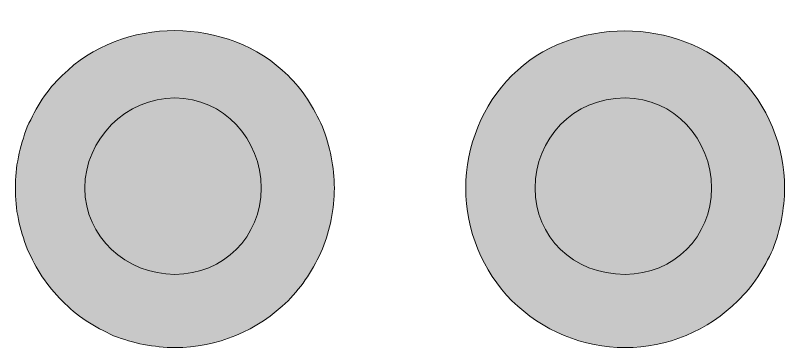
# Model space of a CAD drawing. Extents: x 146 to 361, y 242 to 614.
# Drawn here: x 292.35 to 304.65, y 446.54 to 451.85 of the extents above; entities that cross this region are included whole.
import ezdxf

# ---------------------------------------------------------------- set-up
doc = ezdxf.new("R2010")
doc.units = 0
doc.header["$MEASUREMENT"] = 0
doc.layers.add('Ebene 1', color=7, linetype='Continuous')

msp = doc.modelspace()

# ---------------------------------------------------------------- hatches: boundary and pattern name
at = {"layer": 'Ebene 1', "true_color": 0xffffff}
h = msp.add_hatch(color=7, dxfattribs=at)
h.dxf.hatch_style = 2
edge = h.paths.add_edge_path()
edge.add_spline(control_points=[(294.9, 446.54), (294.73, 446.54), (294.57, 446.56), (294.4, 446.59), (294.24, 446.62), (294.08, 446.67), (293.92, 446.73), (293.77, 446.8), (293.62, 446.88), (293.48, 446.97), (293.34, 447.06), (293.21, 447.17), (293.1, 447.29), (292.98, 447.4), (292.87, 447.54), (292.78, 447.67), (292.69, 447.81), (292.61, 447.96), (292.54, 448.12), (292.48, 448.27), (292.43, 448.43), (292.4, 448.59), (292.36, 448.76), (292.35, 448.92), (292.35, 449.09), (292.35, 449.26), (292.36, 449.42), (292.4, 449.59), (292.43, 449.75), (292.48, 449.91), (292.54, 450.07), (292.61, 450.22), (292.69, 450.37), (292.78, 450.51), (292.87, 450.65), (292.98, 450.78), (293.1, 450.89), (294.05, 451.85), (295.75, 451.84), (296.71, 450.89), (296.82, 450.78), (296.93, 450.65), (297.02, 450.51), (297.109, 450.37), (297.189, 450.22), (297.26, 450.07), (297.319, 449.91), (297.37, 449.75), (297.399, 449.59), (297.43, 449.42), (297.45, 449.26), (297.45, 449.09), (297.45, 448.92), (297.43, 448.76), (297.399, 448.59), (297.37, 448.43), (297.319, 448.27), (297.26, 448.12), (297.189, 447.96), (297.109, 447.81), (297.02, 447.67), (296.93, 447.54), (296.82, 447.4), (296.71, 447.29), (296.23, 446.81), (295.57, 446.54), (294.9, 446.54)], knot_values=[0, 0, 0, 0, 1, 1, 1, 2, 2, 2, 3, 3, 3, 4, 4, 4, 5, 5, 5, 6, 6, 6, 7, 7, 7, 8, 8, 8, 9, 9, 9, 10, 10, 10, 11, 11, 11, 12, 12, 12, 13, 13, 13, 14, 14, 14, 15, 15, 15, 16, 16, 16, 17, 17, 17, 18, 18, 18, 19, 19, 19, 20, 20, 20, 21, 21, 21, 22, 22, 22, 22], degree=3, periodic=1)
h = msp.add_hatch(color=7, dxfattribs=at)
h.dxf.hatch_style = 2
edge = h.paths.add_edge_path()
edge.add_spline(control_points=[(302.1, 446.54), (301.43, 446.54), (300.77, 446.81), (300.29, 447.29), (299.819, 447.76), (299.55, 448.42), (299.55, 449.09), (299.55, 449.76), (299.819, 450.42), (300.29, 450.89), (301.24, 451.84), (302.95, 451.84), (303.899, 450.89), (304.38, 450.42), (304.649, 449.76), (304.649, 449.09), (304.649, 448.92), (304.63, 448.76), (304.6, 448.59), (304.569, 448.43), (304.52, 448.27), (304.46, 448.11), (304.39, 447.96), (304.31, 447.81), (304.22, 447.67), (304.13, 447.53), (304.02, 447.4), (303.899, 447.29), (303.43, 446.81), (302.77, 446.54), (302.1, 446.54)], knot_values=[0, 0, 0, 0, 1, 1, 1, 2, 2, 2, 3, 3, 3, 4, 4, 4, 5, 5, 5, 6, 6, 6, 7, 7, 7, 8, 8, 8, 9, 9, 9, 10, 10, 10, 10], degree=3, periodic=1)

# ---------------------------------------------------------------- linework, layer by layer
at = {"layer": 'Ebene 1', "lineweight": 0}
for points, knots in [([(294.9, 446.54), (294.73, 446.54), (294.57, 446.56), (294.4, 446.59), (294.24, 446.62), (294.08, 446.67), (293.92, 446.73), (293.77, 446.8), (293.62, 446.88), (293.48, 446.97), (293.34, 447.06), (293.21, 447.17), (293.1, 447.29), (292.98, 447.4), (292.87, 447.54), (292.78, 447.67), (292.69, 447.81), (292.61, 447.96), (292.54, 448.12), (292.48, 448.27), (292.43, 448.43), (292.4, 448.59), (292.36, 448.76), (292.35, 448.92), (292.35, 449.09), (292.35, 449.26), (292.36, 449.42), (292.4, 449.59), (292.43, 449.75), (292.48, 449.91), (292.54, 450.07), (292.61, 450.22), (292.69, 450.37), (292.78, 450.51), (292.87, 450.65), (292.98, 450.78), (293.1, 450.89), (294.05, 451.85), (295.75, 451.84), (296.71, 450.89), (296.82, 450.78), (296.93, 450.65), (297.02, 450.51), (297.109, 450.37), (297.189, 450.22), (297.26, 450.07), (297.319, 449.91), (297.37, 449.75), (297.399, 449.59), (297.43, 449.42), (297.45, 449.26), (297.45, 449.09), (297.45, 448.92), (297.43, 448.76), (297.399, 448.59), (297.37, 448.43), (297.319, 448.27), (297.26, 448.12), (297.189, 447.96), (297.109, 447.81), (297.02, 447.67), (296.93, 447.54), (296.82, 447.4), (296.71, 447.29), (296.23, 446.81), (295.57, 446.54), (294.9, 446.54)], [0, 0, 0, 0, 1, 1, 1, 2, 2, 2, 3, 3, 3, 4, 4, 4, 5, 5, 5, 6, 6, 6, 7, 7, 7, 8, 8, 8, 9, 9, 9, 10, 10, 10, 11, 11, 11, 12, 12, 12, 13, 13, 13, 14, 14, 14, 15, 15, 15, 16, 16, 16, 17, 17, 17, 18, 18, 18, 19, 19, 19, 20, 20, 20, 21, 21, 21, 22, 22, 22, 22]), ([(302.1, 446.54), (301.43, 446.54), (300.77, 446.81), (300.29, 447.29), (299.819, 447.76), (299.55, 448.42), (299.55, 449.09), (299.55, 449.76), (299.819, 450.42), (300.29, 450.89), (301.24, 451.84), (302.95, 451.84), (303.899, 450.89), (304.38, 450.42), (304.649, 449.76), (304.649, 449.09), (304.649, 448.92), (304.63, 448.76), (304.6, 448.59), (304.569, 448.43), (304.52, 448.27), (304.46, 448.11), (304.39, 447.96), (304.31, 447.81), (304.22, 447.67), (304.13, 447.53), (304.02, 447.4), (303.899, 447.29), (303.43, 446.81), (302.77, 446.54), (302.1, 446.54)], [0, 0, 0, 0, 1, 1, 1, 2, 2, 2, 3, 3, 3, 4, 4, 4, 5, 5, 5, 6, 6, 6, 7, 7, 7, 8, 8, 8, 9, 9, 9, 10, 10, 10, 10]), ([(294.9, 450.531), (295.68, 450.531), (296.28, 449.871), (296.28, 449.091), (296.28, 448.311), (295.68, 447.711), (294.9, 447.711), (294.12, 447.711), (293.46, 448.311), (293.46, 449.091), (293.46, 449.871), (294.12, 450.531), (294.9, 450.531)], [0, 0, 0, 0, 1, 1, 1, 2, 2, 2, 3, 3, 3, 4, 4, 4, 4]), ([(302.1, 450.531), (302.88, 450.531), (303.48, 449.871), (303.48, 449.091), (303.48, 448.311), (302.88, 447.711), (302.1, 447.711), (301.26, 447.711), (300.66, 448.311), (300.66, 449.091), (300.66, 449.871), (301.26, 450.531), (302.1, 450.531)], [0, 0, 0, 0, 1, 1, 1, 2, 2, 2, 3, 3, 3, 4, 4, 4, 4])]:
    msp.add_open_spline(points, degree=3, knots=knots, dxfattribs=at)

doc.saveas('drawing.dxf')
